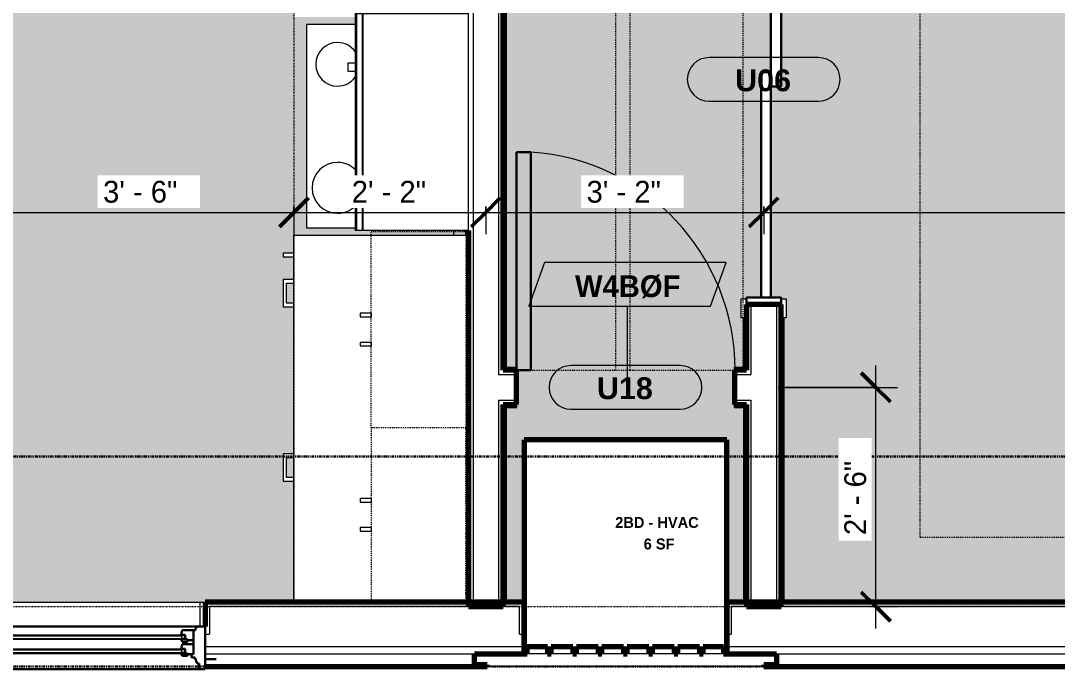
# Model space of a CAD drawing. Header units: inches. Extents: x -10240 to -8600, y 119 to 10383.
# Drawn here: x -9285.4 to -9142.8, y 9979.8 to 10069.1 of the extents above; entities that cross this region are included whole.
import ezdxf

# ---------------------------------------------------------------- set-up
doc = ezdxf.new("R2010")
doc.units = ezdxf.units.IN
doc.header["$MEASUREMENT"] = 0
for name, pattern in [('Dash', [0.25, 0.125, -0.125]), ('Dash 3_32_', [0.1875, 0.09375, -0.09375]), ('Double Dash 3_8_', [1, 0.375, -0.125, 0.125, -0.125, 0.125, -0.125])]:
    doc.linetypes.add(name, pattern=pattern)
for name, color, linetype, lineweight in [('0-2', 250, 'Continuous', 18), ('0-3', 90, 'Continuous', 5), ('0-4', 10, 'Double Dash 3_8_', 30), ('A-ANNO-DIMS', 211, 'Continuous', 9), ('A-ANNO-DIMS-32', 211, 'Continuous', 9), ('A-AREA-IDEN', 2, 'Continuous', 9), ('A-DETL-1', 90, 'Dash 3_32_', 18), ('A-DOOR', 31, 'Continuous', 18), ('A-DOOR-3', 31, 'Continuous', 9), ('A-DOOR-4', 31, 'Continuous', 30), ('A-DOOR-FRAM-3', 31, 'Continuous', 30), ('A-DOOR-IDEN', 31, 'Continuous', 9), ('A-GENM-1', 50, 'Continuous', 9), ('A-GENM-2', 7, 'Continuous', 70), ('A-GLAZ-1', 10, 'Continuous', 30), ('A-GLAZ-2', 50, 'Continuous', 9), ('A-GLAZ-3', 250, 'Continuous', 18), ('A-WALL', 113, 'Continuous', 18), ('A-WALL-1', 7, 'Continuous', 70), ('A-WALL-2', 250, 'Continuous', 18), ('A-WALL-3', 113, 'Continuous', 9), ('A-WALL-4', 113, 'Continuous', 70), ('A-WALL-IDEN', 211, 'Continuous', 9), ('C-PROP-LINE-1', 10, 'Double Dash 3_8_', 30), ('I-FURN', 30, 'Continuous', 9), ('I-FURN-HDLN', 30, 'Dash', 9), ('Q-CASE', 31, 'Continuous', 9), ('Q-CASE-2', 31, 'Dash', 9), ('Q-CASE-HDLN', 31, 'Dash', 9), ('Q-SPCQ', 91, 'Continuous', 9)]:
    doc.layers.add(name, color=color, linetype=linetype, lineweight=lineweight)
doc.layers.add('A-AREA-PATT-1', color=255, linetype='Continuous', lineweight=9, transparency=1)
doc.styles.add('Arial_B', font='arialbd.ttf', dxfattribs={"height": 3})
doc.styles.add('Century Gothic', font='ufonts.com_century-gothic.ttf', dxfattribs={"height": 3})
doc.styles.add('Century Gothic_B', font='GOTHICB.TTF', dxfattribs={"height": 3})
doc.styles.add('Century Gothic_B_1', font='GOTHICB.TTF', dxfattribs={"height": 1.5})
doc.dimstyles.new('OD_1__HACK', dxfattribs={"dimscale": 12, "dimtxt": 3.132505, "dimasz": 0.333333, "dimexe": 0.25, "dimexo": 0.166667, "dimgap": 0.041667, "dimtad": 1, "dimdec": 0, "dimzin": 3, "dimdsep": 46, "dimlunit": 4, "dimtxsty": 'Century Gothic', "dimblk1": 'OBLIQUE', "dimblk2": 'OBLIQUE', "dimsah": 1, "dimcen": 0.09, "dimdle": 0.25, "dimazin": 0, "dimtfac": 1, "dimtdec": 4, "dimtix": 1, "dimtmove": 0, "dimatfit": 3, "dimfxl": 1, "dimtvp": 1, "dimtfill": 1, "dimfrac": 2, "dimtolj": 1, "dimtzin": 0, "dimarcsym": 2})

# ---------------------------------------------------------------- blocks, each defined once
blk = doc.blocks.new('Window-Double_Hung-Andersen-400_Series-Tilt_Wash - DOUBLE HUNG - REVERSE COTTAGE - 2ND FLOOR-2888952-2ND _ 3RD FLOOR - 2BD A - ADA TYPE B')
at = {"layer": 'A-GLAZ-1'}
for p, q in [((-19.01, 1.06), (19.01, 1.06)), ((-19.01, -4.81), (-19.01, 1.06)), ((-17.67, 0.78), (-18, 1.06)), ((-17.67, 0.78), (-17.67, 0.56)), ((-17.67, 0.56), (-15.86, 0.56)), ((-17.42, -2.75), (-17.42, 0.56)), ((-15.86, 0.56), (-15.7, -0.06)), ((15.86, 0.56), (15.7, -0.06)), ((17.67, 0.56), (15.86, 0.56)), ((17.42, -2.75), (17.42, 0.56)), ((17.67, 0.78), (18, 1.06)), ((17.67, 0.78), (17.67, 0.56)), ((19.01, 1.06), (19.01, -4.81)), ((-17.42, -0.81), (-16.57, -0.81)), ((-17.42, -1.38), (-15.86, -1.38)), ((-16.57, -0.69), (-16.57, -1.03)), ((-15.7, -0.69), (-16.57, -0.69)), ((-15.86, -1.03), (-16.57, -1.03)), ((-16.29, -0.69), (-16.29, -0.06)), ((-15.7, -0.06), (-16.29, -0.06)), ((-15.86, -1.03), (-15.7, -0.69)), ((-15.86, -1.38), (-15.7, -2)), ((15.7, -0.06), (16.29, -0.06)), ((15.86, -1.03), (15.7, -0.69)), ((15.7, -0.69), (16.57, -0.69)), ((15.86, -1.38), (15.7, -2)), ((15.86, -1.03), (16.57, -1.03)), ((17.42, -1.38), (15.86, -1.38)), ((16.29, -0.69), (16.29, -0.06)), ((16.57, -0.69), (16.57, -1.03)), ((17.42, -0.81), (16.57, -0.81)), ((-17.42, -2.75), (-16.57, -2.75)), ((-17.14, -3.19), (-17.14, -2.75)), ((-16.57, -2.63), (-16.57, -2.97)), ((-15.7, -2.63), (-16.57, -2.63)), ((-16.29, -2.63), (-16.29, -2)), ((-15.7, -2), (-16.29, -2)), ((-15.86, -2.97), (-15.7, -2.63)), ((15.7, -2), (16.29, -2)), ((15.86, -2.97), (15.7, -2.63)), ((15.7, -2.63), (16.57, -2.63)), ((16.29, -2.63), (16.29, -2)), ((16.57, -2.63), (16.57, -2.97)), ((17.42, -2.75), (16.57, -2.75)), ((17.14, -3.19), (17.14, -2.75)), ((-19.01, -3.44), (-20.51, -3.44)), ((-18.2, -4), (-17.92, -4)), ((-18.2, -4.81), (-18.2, -4)), ((-17.92, -4), (-17.61, -3.19)), ((-17.61, -3.19), (-17.14, -3.19)), ((-15.86, -2.97), (-16.57, -2.97)), ((15.86, -2.97), (16.57, -2.97)), ((17.61, -3.19), (17.14, -3.19)), ((17.92, -4), (17.61, -3.19)), ((18.2, -4), (17.92, -4)), ((18.2, -4.81), (18.2, -4)), ((19.01, -3.44), (20.51, -3.44)), ((19.01, -4.81), (-19.01, -4.81))]:
    blk.add_line(p, q, dxfattribs=at)
at = {"layer": 'A-GLAZ-2'}
for p, q in [((-18.95, 4.44), (18.95, 4.44)), ((-18.95, 1.06), (-18.95, 4.44)), ((-18.32, 1.06), (-18.32, 4.44)), ((18.32, 1.06), (18.32, 4.44)), ((18.95, 4.44), (18.95, 1.06)), ((18.95, 1.06), (-18.95, 1.06)), ((-16.29, -0.19), (-15.7, -0.19)), ((-16.29, -0.56), (-15.7, -0.56)), ((-15.82, -0.56), (-15.82, -0.19)), ((-15.7, -0.06), (15.7, -0.06)), ((-15.7, -0.19), (15.7, -0.19)), ((-15.7, -0.56), (15.7, -0.56)), ((-15.7, -0.69), (15.7, -0.69)), ((16.29, -0.19), (15.7, -0.19)), ((16.29, -0.56), (15.7, -0.56)), ((15.82, -0.56), (15.82, -0.19)), ((-16.29, -2.13), (-15.7, -2.13)), ((-16.29, -2.5), (-15.7, -2.5)), ((-15.82, -2.5), (-15.82, -2.13)), ((-15.7, -2), (15.7, -2)), ((-15.7, -2.13), (15.7, -2.13)), ((-15.7, -2.5), (15.7, -2.5)), ((-15.7, -2.63), (15.7, -2.63)), ((16.29, -2.13), (15.7, -2.13)), ((16.29, -2.5), (15.7, -2.5)), ((15.82, -2.5), (15.82, -2.13))]:
    blk.add_line(p, q, dxfattribs=at)
at = {"layer": 'A-GLAZ-3'}
for p, q in [((-19.01, 3.94), (-18.95, 3.94)), ((18.95, 3.94), (19.01, 3.94)), ((-18.95, 2.44), (-19.01, 2.44)), ((19.01, 2.44), (18.95, 2.44))]:
    blk.add_line(p, q, dxfattribs=at)
blk = doc.blocks.new('V-Series_EWC4_SPVU_RFA_2015 - 2ND AND 3RD FLOOR-V1-2ND _ 3RD FLOOR - 2BD A - ADA TYPE B')
at = {"layer": 'A-GENM-1'}
for p, q in [((-3512.63, 9981.94), (-3515.42, 9981.94)), ((-3509.14, 9981.94), (-3512.13, 9981.94)), ((-3505.66, 9981.94), (-3508.64, 9981.94)), ((-3502.17, 9981.94), (-3505.16, 9981.94)), ((-3498.69, 9981.94), (-3501.67, 9981.94)), ((-3495.2, 9981.94), (-3498.19, 9981.94)), ((-3491.72, 9981.94), (-3494.7, 9981.94)), ((-3488.42, 9981.94), (-3491.22, 9981.94))]:
    blk.add_line(p, q, dxfattribs=at)
at = {"layer": 'A-GENM-2'}
for p, q in [((-3487.99, 10011.38), (-3515.86, 10011.38)), ((-3515.86, 10011.38), (-3515.86, 9981.94)), ((-3487.99, 9981.94), (-3487.99, 10011.38)), ((-3515.86, 9981.94), (-3515.42, 9981.94)), ((-3515.42, 9981.94), (-3515.42, 9982.94)), ((-3515.42, 9982.94), (-3512.63, 9982.94)), ((-3512.63, 9982.94), (-3512.63, 9981.94)), ((-3512.63, 9981.94), (-3512.13, 9981.94)), ((-3512.13, 9981.94), (-3512.13, 9982.94)), ((-3512.13, 9982.94), (-3509.14, 9982.94)), ((-3509.14, 9982.94), (-3509.14, 9981.94)), ((-3509.14, 9981.94), (-3508.64, 9981.94)), ((-3508.64, 9981.94), (-3508.64, 9982.94)), ((-3508.64, 9982.94), (-3505.66, 9982.94)), ((-3505.66, 9982.94), (-3505.66, 9981.94)), ((-3505.66, 9981.94), (-3505.16, 9981.94)), ((-3505.16, 9981.94), (-3505.16, 9982.94)), ((-3505.16, 9982.94), (-3502.17, 9982.94)), ((-3502.17, 9982.94), (-3502.17, 9981.94)), ((-3502.17, 9981.94), (-3501.67, 9981.94)), ((-3501.67, 9981.94), (-3501.67, 9982.94)), ((-3501.67, 9982.94), (-3498.69, 9982.94)), ((-3498.69, 9982.94), (-3498.69, 9981.94)), ((-3498.69, 9981.94), (-3498.19, 9981.94)), ((-3498.19, 9981.94), (-3498.19, 9982.94)), ((-3498.19, 9982.94), (-3495.2, 9982.94)), ((-3495.2, 9982.94), (-3495.2, 9981.94)), ((-3495.2, 9981.94), (-3494.7, 9981.94)), ((-3494.7, 9981.94), (-3494.7, 9982.94)), ((-3494.7, 9982.94), (-3491.72, 9982.94)), ((-3491.72, 9982.94), (-3491.72, 9981.94)), ((-3491.72, 9981.94), (-3491.22, 9981.94)), ((-3491.22, 9981.94), (-3491.22, 9982.94)), ((-3491.22, 9982.94), (-3488.42, 9982.94)), ((-3488.42, 9982.94), (-3488.42, 9981.94)), ((-3488.42, 9981.94), (-3487.99, 9981.94))]:
    blk.add_line(p, q, dxfattribs=at)
blk = doc.blocks.new('Perforated Panel at Magic-Pak - hvac panel - 3rd floor-2505079-2ND _ 3RD FLOOR - 2BD A - ADA TYPE B')
at = {"layer": 'A-GLAZ-3'}
for p, q in [((-19.01, 4.44), (19.01, 4.44)), ((-19.01, 4.37), (-19.01, 4.44)), ((19.01, 4.37), (-19.01, 4.37)), ((19.01, 4.44), (19.01, 4.37))]:
    blk.add_line(p, q, dxfattribs=at)
blk = doc.blocks.new('Family - ___-2835860-2ND _ 3RD FLOOR - 2BD A - ADA TYPE B')
at = {"layer": 'C-PROP-LINE-1'}
blk.add_line((-3335.7, 9980.19), (-3860.72, 9980.19), dxfattribs=at)
blk = doc.blocks.new('Family - ___-2835903-2ND _ 3RD FLOOR - 2BD A - ADA TYPE B')
at = {"layer": 'C-PROP-LINE-1'}
blk.add_line((-3335.7, 10009.09), (-3831.82, 10009.09), dxfattribs=at)
blk = doc.blocks.new('Family - ___-2835932-2ND _ 3RD FLOOR - 2BD A - ADA TYPE B')
at = {"layer": 'C-PROP-LINE-1'}
blk.add_line((-3335.7, 9980.19), (-3860.72, 9980.19), dxfattribs=at)
blk = doc.blocks.new('CTR - 1st Phase - Shell_rvt-3-2ND _ 3RD FLOOR - 2BD A - ADA TYPE B')
at = {"layer": 'A-WALL-1'}
for p, q in [((-3515.86, 9989.06), (-3559.71, 9989.06)), ((-3559.71, 9989.06), (-3559.71, 9985.69)), ((-3515.86, 9981.94), (-3515.86, 9989.06)), ((-3405.74, 9989.06), (-3487.99, 9989.06)), ((-3487.99, 9989.06), (-3487.99, 9981.94)), ((-3522.69, 9980.44), (-3522.69, 9981.94)), ((-3522.69, 9981.94), (-3515.86, 9981.94)), ((-3487.99, 9981.94), (-3481.16, 9981.94)), ((-3481.16, 9981.94), (-3481.16, 9980.44)), ((-3520.94, 9980.44), (-3522.69, 9980.44)), ((-3520.94, 9980.25), (-3520.94, 9980.44)), ((-3481.16, 9980.44), (-3482.91, 9980.44)), ((-3482.91, 9980.44), (-3482.91, 9980.25)), ((-3559.71, 9980.19), (-3520.94, 9980.19)), ((-3482.91, 9980.19), (-3405.74, 9980.19))]:
    blk.add_line(p, q, dxfattribs=at)
at = {"layer": 'A-WALL-2'}
for p, q in [((-3559.77, 9989.06), (-3559.71, 9989.06)), ((-3559.09, 9988.44), (-3559.09, 9984.63)), ((-3516.49, 9988.44), (-3559.09, 9988.44)), ((-3516.49, 9984.63), (-3516.49, 9988.44)), ((-3487.36, 9988.44), (-3487.36, 9984.63)), ((-3406.36, 9988.44), (-3487.36, 9988.44)), ((-3559.71, 9984.63), (-3559.09, 9984.63)), ((-3516.49, 9984.63), (-3515.86, 9984.63)), ((-3487.99, 9984.63), (-3487.36, 9984.63)), ((-3559.71, 9982.94), (-3515.86, 9982.94)), ((-3559.71, 9981.94), (-3522.69, 9981.94)), ((-3487.99, 9982.94), (-3405.74, 9982.94)), ((-3481.16, 9981.94), (-3405.74, 9981.94)), ((-3559.71, 9980.44), (-3522.69, 9980.44)), ((-3481.16, 9980.44), (-3405.74, 9980.44))]:
    blk.add_line(p, q, dxfattribs=at)
at = {"layer": '0-2'}
for name, p in [('V-Series_EWC4_SPVU_RFA_2015 - 2ND AND 3RD FLOOR-V1-2ND _ 3RD FLOOR - 2BD A - ADA TYPE B', (0, 0)), ('Window-Double_Hung-Andersen-400_Series-Tilt_Wash - DOUBLE HUNG - REVERSE COTTAGE - 2ND FLOOR-2888952-2ND _ 3RD FLOOR - 2BD A - ADA TYPE B', (-3578.72, 9984.63))]:
    blk.add_blockref(name, p, dxfattribs=at)
at = {"layer": '0-2', "rotation": 180}
blk.add_blockref('Perforated Panel at Magic-Pak - hvac panel - 3rd floor-2505079-2ND _ 3RD FLOOR - 2BD A - ADA TYPE B', (-3501.92, 9984.63), dxfattribs=at)
at = {"layer": '0-4'}
for name in ['Family - ___-2835860-2ND _ 3RD FLOOR - 2BD A - ADA TYPE B', 'Family - ___-2835932-2ND _ 3RD FLOOR - 2BD A - ADA TYPE B', 'Family - ___-2835903-2ND _ 3RD FLOOR - 2BD A - ADA TYPE B']:
    blk.add_blockref(name, (0, 0), dxfattribs=at)
blk = doc.blocks.new('Basic Wall _ INT - W4BØF - _5_8 GYP - 2X4 WOOD_BATT_ - 5_8 GYP_ - ___-2689610-2ND _ 3RD FLOOR - 2BD A - ADA TYPE B')
at = {"layer": 'A-WALL'}
for p, q in [((-3523.91, 10184.13), (-3523.91, 10162.23)), ((-3523.62, 10184.01), (-3523.62, 10161.81)), ((-3523.62, 10157.06), (-3523.62, 10121.06)), ((-3523.91, 10156.65), (-3523.91, 10121.06)), ((-3523.91, 10040.18), (-3523.91, 10039.56)), ((-3523.62, 10040.18), (-3523.62, 10039.56))]:
    blk.add_line(p, q, dxfattribs=at)
at = {"layer": 'A-WALL', "flags": 128}
for points in [[(-3523.91, 10184.13), (-3523.79, 10184.08), (-3523.7, 10184.05), (-3523.64, 10184.02), (-3523.62, 10184.01)], [(-3523.62, 10184.01), (-3523.62, 10184.01), (-3523.61, 10184.01), (-3523.6, 10184), (-3523.58, 10184), (-3523.56, 10183.99), (-3523.54, 10183.98)]]:
    blk.add_lwpolyline(points, dxfattribs=at)
blk = doc.blocks.new('Basic Wall _ INT - W4BØF - _5_8 GYP - 2X4 WOOD_BATT_ - 5_8 GYP_ - ___-2689609-2ND _ 3RD FLOOR - 2BD A - ADA TYPE B')
at = {"layer": 'A-WALL'}
for p, q in [((-3518.62, 10180.42), (-3518.62, 10181.94)), ((-3518.34, 10181.82), (-3518.34, 10180.83)), ((-3518.62, 10020.99), (-3518.62, 10175.67)), ((-3518.34, 10175.26), (-3518.34, 10021.4)), ((-3518.62, 9989.06), (-3518.62, 10016.24)), ((-3518.34, 10015.83), (-3518.34, 9989.06))]:
    blk.add_line(p, q, dxfattribs=at)
at = {"layer": 'A-WALL', "flags": 128}
for points in [[(-3518.71, 10181.98), (-3518.68, 10181.97), (-3518.66, 10181.96), (-3518.65, 10181.95), (-3518.63, 10181.95), (-3518.63, 10181.94), (-3518.62, 10181.94)], [(-3518.62, 10181.94), (-3518.6, 10181.93), (-3518.55, 10181.91), (-3518.45, 10181.87), (-3518.34, 10181.82)]]:
    blk.add_lwpolyline(points, dxfattribs=at)
blk = doc.blocks.new('Basic Wall _ INT - W4BØF - _5_8 GYP - 2X4 WOOD_BATT_ - 5_8 GYP_ - ___-2689618-2ND _ 3RD FLOOR - 2BD A - ADA TYPE B')
at = {"layer": 'A-WALL'}
for p, q in [((-3485.41, 10175.67), (-3485.41, 10163.74)), ((-3485.7, 10175.26), (-3485.7, 10163.74)), ((-3485.7, 10098.24), (-3485.7, 10093.74)), ((-3485.41, 10098.24), (-3485.41, 10093.74)), ((-3485.7, 10028.24), (-3485.7, 10021.4)), ((-3485.41, 10028.24), (-3485.41, 10020.99)), ((-3485.41, 10016.24), (-3485.41, 9989.06)), ((-3485.7, 10015.83), (-3485.7, 9989.06))]:
    blk.add_line(p, q, dxfattribs=at)
blk = doc.blocks.new('Basic Wall _ INT - W4BØF - _5_8 GYP - 2X4 WOOD_BATT_ - 5_8 GYP_ - ___-2689617-2ND _ 3RD FLOOR - 2BD A - ADA TYPE B')
at = {"layer": 'A-WALL'}
for p, q in [((-3480.41, 10163.74), (-3480.41, 10182.44)), ((-3480.12, 10182.56), (-3480.12, 10163.74)), ((-3480.41, 10093.74), (-3480.41, 10098.24)), ((-3480.12, 10098.24), (-3480.12, 10093.74)), ((-3480.41, 9989.06), (-3480.41, 10028.24)), ((-3480.12, 10028.24), (-3480.12, 9989.06))]:
    blk.add_line(p, q, dxfattribs=at)
at = {"layer": 'A-WALL', "flags": 128}
for points in [[(-3480.49, 10182.41), (-3480.47, 10182.41), (-3480.45, 10182.42), (-3480.44, 10182.43), (-3480.42, 10182.43), (-3480.41, 10182.44), (-3480.41, 10182.44)], [(-3480.41, 10182.44), (-3480.39, 10182.45), (-3480.33, 10182.47), (-3480.24, 10182.51), (-3480.12, 10182.56)]]:
    blk.add_lwpolyline(points, dxfattribs=at)
blk = doc.blocks.new('Basic Wall _ INT - W4BØF - _5_8 GYP - 2X4 WOOD_BATT_ - 5_8 GYP_ - ___-2689620-2ND _ 3RD FLOOR - 2BD A - ADA TYPE B')
at = {"layer": 'A-WALL'}
for p, q in [((-3518.75, 10016.11), (-3516.91, 10016.11)), ((-3516.91, 10016.24), (-3516.91, 10016.2)), ((-3516.91, 10016.2), (-3516.91, 10016.11)), ((-3516.91, 10016.11), (-3516.91, 10015.83)), ((-3486.91, 10016.2), (-3486.91, 10016.24)), ((-3486.91, 10016.11), (-3486.91, 10016.2)), ((-3486.91, 10016.11), (-3485.29, 10016.11)), ((-3486.91, 10015.83), (-3486.91, 10016.11)), ((-3518.34, 10015.83), (-3516.91, 10015.83)), ((-3486.91, 10015.83), (-3485.7, 10015.83))]:
    blk.add_line(p, q, dxfattribs=at)
blk = doc.blocks.new('Basic Wall _ INT - W4BØF - _5_8 GYP - 2X4 WOOD_BATT_ - 5_8 GYP_ - ___-2689619-2ND _ 3RD FLOOR - 2BD A - ADA TYPE B')
at = {"layer": 'A-WALL'}
for p, q in [((-3516.91, 10021.11), (-3518.75, 10021.11)), ((-3518.34, 10021.4), (-3516.91, 10021.4)), ((-3516.91, 10021.4), (-3516.91, 10021.11)), ((-3516.91, 10021.11), (-3516.91, 10021.03)), ((-3516.91, 10021.03), (-3516.91, 10020.99)), ((-3486.91, 10021.11), (-3486.91, 10021.4)), ((-3486.91, 10021.4), (-3485.7, 10021.4)), ((-3485.29, 10021.11), (-3486.91, 10021.11)), ((-3486.91, 10021.03), (-3486.91, 10021.11)), ((-3486.91, 10020.99), (-3486.91, 10021.03))]:
    blk.add_line(p, q, dxfattribs=at)
blk = doc.blocks.new('SWING - SINGLE - FLUSH - 30_ x 70_ - MAGIC PAK DOOR - ACOUSTICAL SEAL - IN CLOSET-3199408-2ND _ 3RD FLOOR - 2BD A - ADA TYPE B')
at = {"layer": 'A-DOOR-3'}
blk.add_arc((15, -2.375), 30.067, 180, 266.18593, dxfattribs=at)
at = {"layer": 'A-DOOR-4'}
for p, q in [((13, -2.375), (13, -32.375)), ((15, -2.375), (13, -2.375)), ((15, -2.375), (15, -32.375)), ((15, -32.375), (13, -32.375))]:
    blk.add_line(p, q, dxfattribs=at)
blk = doc.blocks.new('OD_CW_Closet - OD_CW_Closet-2062944-2ND _ 3RD FLOOR - 2BD A - ADA TYPE B')
at = {"layer": 'Q-CASE-HDLN'}
for p, q in [((160.64, 24), (0.74, 24)), ((0.74, 24), (0.74, -9)), ((160.64, -9), (160.64, 24)), ((0.74, 8.5), (160.64, 8.5)), ((0.74, 6.5), (160.64, 6.5)), ((0.74, -9), (160.64, -9))]:
    blk.add_line(p, q, dxfattribs=at)
blk = doc.blocks.new('SLIDING - FLUSH - 5-0 x 6-8-3203585-2ND _ 3RD FLOOR - 2BD A - ADA TYPE B')
at = {"layer": 'A-DOOR-3'}
for p, q in [((-30.25, 3), (-32.75, 3)), ((-32.75, 3), (-32.75, 2.25)), ((-30.25, 2.25), (-30.25, 3)), ((30.25, 3), (30.25, 2.25)), ((32.75, 3), (30.25, 3)), ((32.75, 2.25), (32.75, 3)), ((-32.75, 2.25), (-30.25, 2.25)), ((30.25, 2.25), (32.75, 2.25)), ((-30.25, -2.5), (-32.75, -2.5)), ((-32.75, -2.5), (-32.75, -3.25)), ((-30.25, -3.25), (-30.25, -2.5)), ((32.75, -2.5), (30.25, -2.5)), ((30.25, -2.5), (30.25, -3.25)), ((32.75, -3.25), (32.75, -2.5)), ((-32.75, -3.25), (-30.25, -3.25)), ((30.25, -3.25), (32.75, -3.25))]:
    blk.add_line(p, q, dxfattribs=at)
at = {"layer": 'A-DOOR-4'}
for p, q in [((1, 2.25), (-30, 2.25)), ((-30, 2.25), (-30, 0.87)), ((1, 0.87), (1, 2.25)), ((-30, 0.87), (1, 0.87)), ((30, 0.87), (-1, 0.87)), ((-1, 0.87), (-1, -0.5)), ((30, -0.5), (30, 0.87)), ((-1, -0.5), (30, -0.5))]:
    blk.add_line(p, q, dxfattribs=at)
at = {"layer": 'A-DOOR-FRAM-3'}
for p, q in [((-30, 2.25), (-31, 2.25)), ((-31, 2.25), (-31, -2.5)), ((-30, -2.5), (-30, 2.25)), ((31, 2.25), (30, 2.25)), ((30, 2.25), (30, -2.5)), ((31, -2.5), (31, 2.25)), ((-31, -2.5), (-30, -2.5)), ((30, -2.5), (31, -2.5))]:
    blk.add_line(p, q, dxfattribs=at)
blk = doc.blocks.new('Bed-Standard - King 78_ x 80_-1242963-2ND _ 3RD FLOOR - 2BD A - ADA TYPE B')
at = {"layer": 'I-FURN'}
for p, q in [((49.69, 38.2), (-28.31, 38.2)), ((-28.31, 38.2), (-28.31, -41.8)), ((49.69, -41.8), (49.69, 38.2)), ((-25.31, 36.2), (-25.31, 24.2)), ((-25.31, 36.2), (46.69, 36.2)), ((46.69, 36.2), (46.69, 24.2)), ((49.69, 24.2), (-28.31, 17.63)), ((-25.31, 24.2), (46.69, 24.2)), ((-28.31, -41.8), (49.69, -41.8))]:
    blk.add_line(p, q, dxfattribs=at)
at = {"layer": 'I-FURN-HDLN'}
for p, q in [((-64.31, 38.2), (-64.31, -77.8)), ((73.69, -77.8), (73.69, 38.2)), ((-64.31, -77.8), (73.69, -77.8))]:
    blk.add_line(p, q, dxfattribs=at)
blk = doc.blocks.new('Range - 24_ x 30_-2806124-2ND _ 3RD FLOOR - 2BD A - ADA TYPE B')
at = {"layer": 'Q-SPCQ'}
blk.add_line((0, -22), (0.62, -22), dxfattribs=at)
for centre, radius, start, end in [((6.5, -6), 3.5, 360, 180), ((23.5, -6), 3, 0, 180), ((6.5, -6), 3.5, 180, 223.4483), ((6.5, -6), 3.5, 316.5517, 0), ((23.5, -6), 3, 180, 233.6957), ((23.5, -6), 3, 306.3043, 0), ((6.5, -6), 3.5, 261.0228, 278.9772)]:
    blk.add_arc(centre, radius, start, end, dxfattribs=at)
blk = doc.blocks.new('Single Door 1 Drawer 211 - 211 Base Cabinet Single Door1 Drawer 15_-2709781-2ND _ 3RD FLOOR - 2BD A - ADA TYPE B')
at = {"layer": 'Q-CASE'}
for p, q in [((-1.89, 25.5), (-5.64, 25.5)), ((-5.64, 25.5), (-5.64, 24)), ((-5.14, 24), (-5.14, 25)), ((-5.14, 25), (-2.39, 25)), ((-2.39, 25), (-2.39, 24)), ((-1.89, 24), (-1.89, 25.5)), ((1.73, 25.5), (1.24, 25.5)), ((1.24, 25.5), (1.24, 24)), ((1.73, 24), (1.73, 25.5))]:
    blk.add_line(p, q, dxfattribs=at)
blk = doc.blocks.new('300 Series Wall Hung Cabinet_302 - 24_ X 36_-2573584-2ND _ 3RD FLOOR - 2BD A - ADA TYPE B')
at = {"layer": 'Q-CASE'}
for p, q in [((-2.25, -13.19), (-1.76, -13.19)), ((-2.25, -13.19), (-2.25, -14.69)), ((-1.76, -14.69), (-1.76, -13.19)), ((1.75, -13.19), (2.24, -13.19)), ((1.75, -13.19), (1.75, -14.69)), ((2.24, -14.69), (2.24, -13.19)), ((-2.25, -14.69), (-1.76, -14.69)), ((1.75, -14.69), (2.24, -14.69))]:
    blk.add_line(p, q, dxfattribs=at)
at = {"layer": 'Q-CASE-2'}
for p, q in [((12, -0.19), (-12, -0.19)), ((-12, -0.19), (-12, -13.19)), ((12, -13.19), (12, -0.19)), ((-12, -13.19), (12, -13.19))]:
    blk.add_line(p, q, dxfattribs=at)
blk = doc.blocks.new('30quot_MicrowaveVent_11166 - 70cm miele oven-2804781-2ND _ 3RD FLOOR - 2BD A - ADA TYPE B')
at = {"layer": 'Q-CASE'}
for p, q in [((8.88, 16.6), (7.69, 16.6)), ((7.69, 15.64), (7.69, 16.55)), ((8.88, 16.55), (8.88, 15.64)), ((15.68, 15.6), (-14.2, 15.6)), ((-14.2, 15.39), (-14.2, 15.6)), ((-14.2, 14.61), (-14.2, 15.39)), ((15.68, 15.39), (-14.2, 15.39)), ((15.68, 14.61), (-14.2, 14.61)), ((-14.2, 0), (-14.2, 14.49)), ((-14.2, 14.49), (15.68, 14.49)), ((15.68, 15.6), (15.68, 15.39)), ((15.68, 15.39), (15.68, 14.61)), ((15.68, 14.49), (15.68, 0)), ((-14.2, 0), (15.68, 0))]:
    blk.add_line(p, q, dxfattribs=at)
blk = doc.blocks.new('Base Cabinet 3 Drawer 230 - Base Cabinet 3 Drawer 230 33_-2609767-2ND _ 3RD FLOOR - 2BD A - ADA TYPE B')
at = {"layer": 'Q-CASE'}
for p, q in [((2.61, 25.5), (-1.14, 25.5)), ((-1.14, 25.5), (-1.14, 24)), ((-0.64, 24), (-0.64, 25)), ((-0.64, 25), (2.11, 25)), ((2.11, 25), (2.11, 24)), ((2.61, 24), (2.61, 25.5))]:
    blk.add_line(p, q, dxfattribs=at)
blk = doc.blocks.new('300 Series Wall Hung Cabinet_302 - 27_ X 36_-2605031-2ND _ 3RD FLOOR - 2BD A - ADA TYPE B')
at = {"layer": 'Q-CASE'}
for p, q in [((-1.76, 14.69), (-2.25, 14.69)), ((-2.25, 14.69), (-2.25, 13.19)), ((-1.76, 13.19), (-1.76, 14.69)), ((2.24, 14.69), (1.75, 14.69)), ((1.75, 14.69), (1.75, 13.19)), ((2.24, 13.19), (2.24, 14.69)), ((-1.76, 13.19), (-2.25, 13.19)), ((2.24, 13.19), (1.75, 13.19))]:
    blk.add_line(p, q, dxfattribs=at)
at = {"layer": 'Q-CASE-2'}
for p, q in [((-13.5, 0.19), (-13.5, 13.19)), ((-13.5, 13.19), (13.5, 13.19)), ((13.5, 13.19), (13.5, 0.19)), ((13.5, 0.19), (-13.5, 0.19))]:
    blk.add_line(p, q, dxfattribs=at)
blk = doc.blocks.new('DIMBLOCK37-2ND _ 3RD FLOOR - 2BD A - ADA TYPE B')
at = {"layer": 'A-ANNO-DIMS-32', "lineweight": 50}
for p, q in [((-9289.8, 10042.69), (-9287.8, 10044.69)), ((-9247.8, 10042.69), (-9245.8, 10044.69)), ((-9289.8, 10042.69), (-9291.8, 10040.69)), ((-9247.8, 10042.69), (-9249.8, 10040.69))]:
    blk.add_line(p, q, dxfattribs=at)
at = {"layer": 'A-ANNO-DIMS-32'}
for p, q in [((-9289.8, 10043.52), (-9289.8, 10039.69)), ((-9289.8, 10042.69), (-9289.8, 10043.52)), ((-9247.8, 10043.52), (-9247.8, 10039.69)), ((-9247.8, 10042.69), (-9247.8, 10043.52)), ((-9289.8, 10042.69), (-9247.8, 10042.69))]:
    blk.add_line(p, q, dxfattribs=at)
at = {"layer": 'A-ANNO-DIMS-32', "color": 0, "insert": (-9274.04, 10047.03), "char_height": 3, "width": 12.5897, "attachment_point": 1, "line_spacing_factor": 0.984502, "style": 'Century Gothic', "bg_fill": 3, "box_fill_scale": 1.25, "bg_fill_color": 256, "bg_fill_true_color": 13158600, "bg_fill_transparency": 0}
blk.add_mtext('3\' - 6"', dxfattribs=at)
blk = doc.blocks.new('_Oblique')
at = {"color": 0, "linetype": 'ByBlock', "lineweight": -2}
blk.add_line((-0.5, -0.5), (0.5, 0.5), dxfattribs=at)
blk = doc.blocks.new('DIMBLOCK38-2ND _ 3RD FLOOR - 2BD A - ADA TYPE B')
at = {"layer": 'A-ANNO-DIMS-32', "lineweight": 50}
for p, q in [((-9247.8, 10042.69), (-9245.8, 10044.69)), ((-9221.42, 10042.69), (-9219.42, 10044.69)), ((-9247.8, 10042.69), (-9249.8, 10040.69)), ((-9221.42, 10042.69), (-9223.42, 10040.69))]:
    blk.add_line(p, q, dxfattribs=at)
at = {"layer": 'A-ANNO-DIMS-32'}
for p, q in [((-9247.8, 10043.52), (-9247.8, 10039.69)), ((-9247.8, 10042.69), (-9247.8, 10043.52)), ((-9221.42, 10043.52), (-9221.42, 10039.69)), ((-9221.42, 10042.69), (-9221.42, 10043.52)), ((-9247.8, 10042.69), (-9221.42, 10042.69))]:
    blk.add_line(p, q, dxfattribs=at)
at = {"layer": 'A-ANNO-DIMS-32', "color": 0, "insert": (-9239.85, 10047.03), "char_height": 3, "width": 12.5897, "attachment_point": 1, "line_spacing_factor": 0.984502, "style": 'Century Gothic', "bg_fill": 3, "box_fill_scale": 1.25, "bg_fill_color": 256, "bg_fill_true_color": 13158600, "bg_fill_transparency": 0}
blk.add_mtext('2\' - 2"', dxfattribs=at)
blk = doc.blocks.new('DIMBLOCK39-2ND _ 3RD FLOOR - 2BD A - ADA TYPE B')
at = {"layer": 'A-ANNO-DIMS-32', "lineweight": 50}
for p, q in [((-9221.42, 10042.69), (-9219.42, 10044.69)), ((-9183.21, 10042.69), (-9181.21, 10044.69)), ((-9221.42, 10042.69), (-9223.42, 10040.69)), ((-9183.21, 10042.69), (-9185.21, 10040.69))]:
    blk.add_line(p, q, dxfattribs=at)
at = {"layer": 'A-ANNO-DIMS-32'}
for p, q in [((-9221.42, 10043.52), (-9221.42, 10039.69)), ((-9221.42, 10042.69), (-9221.42, 10043.52)), ((-9183.21, 10043.52), (-9183.21, 10039.69)), ((-9183.21, 10042.69), (-9183.21, 10043.52)), ((-9221.42, 10042.69), (-9183.21, 10042.69))]:
    blk.add_line(p, q, dxfattribs=at)
at = {"layer": 'A-ANNO-DIMS-32', "color": 0, "insert": (-9207.56, 10047.03), "char_height": 3, "width": 12.5897, "attachment_point": 1, "line_spacing_factor": 0.984502, "style": 'Century Gothic', "bg_fill": 3, "box_fill_scale": 1.25, "bg_fill_color": 256, "bg_fill_true_color": 13158600, "bg_fill_transparency": 0}
blk.add_mtext('3\' - 2"', dxfattribs=at)
blk = doc.blocks.new('DIMBLOCK40-2ND _ 3RD FLOOR - 2BD A - ADA TYPE B')
at = {"layer": 'A-ANNO-DIMS-32', "lineweight": 50}
for p, q in [((-9183.21, 10042.69), (-9181.21, 10044.69)), ((-9039.02, 10042.69), (-9037.02, 10044.69)), ((-9183.21, 10042.69), (-9185.21, 10040.69)), ((-9039.02, 10042.69), (-9041.02, 10040.69))]:
    blk.add_line(p, q, dxfattribs=at)
at = {"layer": 'A-ANNO-DIMS-32'}
for p, q in [((-9183.21, 10043.52), (-9183.21, 10039.69)), ((-9183.21, 10042.69), (-9183.21, 10043.52)), ((-9039.02, 10043.52), (-9039.02, 10039.69)), ((-9039.02, 10042.69), (-9039.02, 10043.52)), ((-9183.21, 10042.69), (-9036.02, 10042.69))]:
    blk.add_line(p, q, dxfattribs=at)
at = {"layer": 'A-ANNO-DIMS-32', "color": 0, "insert": (-9117.53, 10047.03), "char_height": 3, "width": 15.394, "attachment_point": 1, "line_spacing_factor": 0.984502, "style": 'Century Gothic', "bg_fill": 3, "box_fill_scale": 1.25, "bg_fill_color": 256, "bg_fill_true_color": 13158600, "bg_fill_transparency": 0}
blk.add_mtext('12\' - 0"', dxfattribs=at)
blk = doc.blocks.new('DIMBLOCK58-2ND _ 3RD FLOOR - 2BD A - ADA TYPE B')
at = {"layer": 'A-ANNO-DIMS-32'}
for p, q in [((-9167.79, 9985.44), (-9167.79, 10021.61)), ((-9181.21, 10018.61), (-9164.79, 10018.61)), ((-9167.79, 10018.61), (-9181.21, 10018.61)), ((-9168.62, 9988.44), (-9164.79, 9988.44)), ((-9167.79, 9988.44), (-9168.62, 9988.44))]:
    blk.add_line(p, q, dxfattribs=at)
at = {"layer": 'A-ANNO-DIMS-32', "lineweight": 50}
for p, q in [((-9167.79, 10018.61), (-9169.79, 10020.61)), ((-9167.79, 10018.61), (-9165.79, 10016.61)), ((-9167.79, 9988.44), (-9169.79, 9990.44)), ((-9167.79, 9988.44), (-9165.79, 9986.44))]:
    blk.add_line(p, q, dxfattribs=at)
at = {"layer": 'A-ANNO-DIMS-32', "color": 0, "insert": (-9172.13, 9998.28), "char_height": 3, "width": 12.5897, "attachment_point": 1, "rotation": 90, "line_spacing_factor": 0.984502, "style": 'Century Gothic', "bg_fill": 3, "box_fill_scale": 1.25, "bg_fill_color": 256, "bg_fill_true_color": 13158600, "bg_fill_transparency": 0}
blk.add_mtext('2\' - 6"', dxfattribs=at)
blk = doc.blocks.new('Door Tag - Type Mark-2601225-2ND _ 3RD FLOOR - 2BD A - ADA TYPE B')
at = {"layer": 'A-DOOR-IDEN'}
for p, q in [((0.234375, 0.09375), (-0.234375, 0.09375)), ((-0.234375, -0.09375), (0.234375, -0.09375))]:
    blk.add_line(p, q, dxfattribs=at)
for centre, start, end in [((-0.234375, 0), 90, 270), ((0.234375, 0), 270, 90)]:
    blk.add_arc(centre, 0.09375, start, end, dxfattribs=at)
blk = doc.blocks.new('Wall Tag - ONE-2663183-2ND _ 3RD FLOOR - 2BD A - ADA TYPE B')
at = {"layer": 'A-WALL-IDEN'}
for p, q in [((-0.3561, 0.0937), (-0.4244, -0.0937)), ((0.4244, 0.0937), (-0.3561, 0.0937)), ((0.3561, -0.0937), (0.4244, 0.0937)), ((-0.4244, -0.0937), (0.3561, -0.0937))]:
    blk.add_line(p, q, dxfattribs=at)

msp = doc.modelspace()

# ---------------------------------------------------------------- hatches: boundary and pattern name
at = {"layer": 'A-AREA-PATT-1'}
h = msp.add_hatch(color=256, dxfattribs=at)
h.paths.add_polyline_path([(-9106.66, 9989.06), (-9043.27, 9989.06), (-9043.27, 10242.58), (-9067.02, 10242.58), (-9067.02, 10241.99), (-9070.02, 10241.99), (-9070.02, 10245.36), (-9104.02, 10245.36), (-9104.02, 10241.99), (-9107.02, 10241.99), (-9107.02, 10242.58), (-9157.88, 10242.58), (-9169.31, 10231.15), (-9168.9, 10230.73), (-9171.02, 10228.61), (-9173.4, 10231), (-9197.45, 10206.95), (-9195.06, 10204.57), (-9197.18, 10202.45), (-9197.59, 10202.86), (-9199.15, 10201.29), (-9180.42, 10182.56), (-9180.42, 10163.74), (-9180.08, 10163.74), (-9180.08, 10161.24), (-9180.83, 10161.24), (-9180.83, 10129.99), (-9182.21, 10129.99), (-9182.21, 10100.99), (-9180.83, 10100.99), (-9180.83, 10100.74), (-9180.08, 10100.74), (-9180.08, 10098.24), (-9180.42, 10098.24), (-9180.42, 10093.74), (-9180.08, 10093.74), (-9180.08, 10091.24), (-9180.83, 10091.24), (-9180.83, 10059.99), (-9182.21, 10059.99), (-9182.21, 10030.99), (-9180.83, 10030.99), (-9180.82, 10030.74), (-9180.08, 10030.74), (-9180.08, 10028.24), (-9180.42, 10028.24), (-9180.42, 9989.06), (-9109.96, 9989.06)], flags=0)
h.paths.add_polyline_path([(-9046.24, 9999.98), (-9064.24, 9999.98), (-9064.24, 10017.98), (-9046.24, 10017.98)], flags=0)
h.paths.add_polyline_path([(-9045.74, 10021.98), (-9125.74, 10021.98), (-9125.74, 10099.98), (-9045.74, 10099.98), (-9045.74, 10025.5)], flags=0)
h.paths.add_polyline_path([(-9182.21, 10061.99), (-9182.21, 10090.99), (-9183.21, 10090.99), (-9183.21, 10061.99)], flags=0)
h.paths.add_polyline_path([(-9064.24, 10101.91), (-9064.24, 10119.91), (-9046.24, 10119.91), (-9046.24, 10101.91)], flags=0)
h.paths.add_polyline_path([(-9182.21, 10131.99), (-9182.21, 10160.99), (-9183.21, 10160.99), (-9183.21, 10131.99)], flags=0)
h = msp.add_hatch(color=256, dxfattribs=at)
h.paths.add_polyline_path([(-9308.46, 9989.06), (-9247.8, 9989.06), (-9247.8, 10005.69), (-9249.3, 10005.69), (-9249.3, 10009.44), (-9247.8, 10009.44), (-9247.8, 10029.69), (-9249.3, 10029.69), (-9249.3, 10033.44), (-9247.8, 10033.44), (-9247.8, 10036.56), (-9249.3, 10036.56), (-9249.3, 10037.05), (-9247.8, 10037.05), (-9247.8, 10039.56), (-9224.21, 10039.56), (-9224.21, 10040.18), (-9238.28, 10040.18), (-9238.28, 10040.56), (-9238.4, 10040.56), (-9238.4, 10040.18), (-9239.4, 10040.18), (-9239.4, 10040.56), (-9246.05, 10040.56), (-9246.05, 10068.56), (-9239.4, 10068.56), (-9239.4, 10069.56), (-9247.8, 10069.56), (-9247.8, 10077.19), (-9249.3, 10077.19), (-9249.3, 10080.94), (-9247.8, 10080.94), (-9247.8, 10102.69), (-9249.3, 10102.69), (-9249.3, 10106.44), (-9247.8, 10106.44), (-9247.8, 10121.06), (-9255.8, 10121.06), (-9255.8, 10156.81), (-9247.8, 10156.81), (-9247.8, 10162.23), (-9224.21, 10162.23), (-9224.21, 10184.13), (-9223.39, 10184.95), (-9253.39, 10214.95), (-9263.16, 10205.18), (-9325.8, 10205.18), (-9325.8, 10165.59), (-9289.8, 10165.59), (-9289.8, 10153.21), (-9288.3, 10153.21), (-9288.3, 10149.46), (-9289.8, 10149.46), (-9289.8, 10127.71), (-9288.3, 10127.71), (-9288.3, 10123.96), (-9289.8, 10123.96), (-9289.8, 10113.34), (-9287.57, 10113.33), (-9287.48, 10113.28), (-9287.43, 10113.19), (-9287.42, 10113.04), (-9287.42, 10112.25), (-9287.17, 10112.25), (-9287.17, 10108.52), (-9286.92, 10108.52), (-9286.92, 10106.55), (-9287.17, 10106.55), (-9287.17, 10097.19), (-9286.92, 10097.19), (-9286.92, 10096.6), (-9287.17, 10096.6), (-9287.17, 10096.01), (-9286.92, 10096.01), (-9286.92, 10095.42), (-9287.17, 10095.42), (-9287.17, 10094.83), (-9286.92, 10094.83), (-9286.92, 10094.24), (-9287.17, 10094.24), (-9287.17, 10093.65), (-9286.92, 10093.65), (-9286.92, 10093.06), (-9287.17, 10093.06), (-9287.17, 10090.43), (-9287.42, 10090.43), (-9287.44, 10089.48), (-9287.45, 10089.44), (-9287.48, 10089.4), (-9287.57, 10089.35), (-9287.62, 10089.34), (-9289.8, 10089.34), (-9289.8, 10088.84), (-9288.78, 10088.84), (-9288.78, 10055.84), (-9289.8, 10055.84), (-9289.8, 10042.71), (-9288.3, 10042.71), (-9288.3, 10038.96), (-9289.8, 10038.96), (-9289.8, 10025.06), (-9325.8, 10025.06), (-9325.8, 9989.06), (-9308.48, 9989.06)], flags=0)
h.paths.add_polyline_path([(-9248.8, 10006.19), (-9247.8, 10006.19), (-9247.8, 10008.94), (-9248.8, 10008.94)], flags=0)
h.paths.add_polyline_path([(-9247.8, 10030.19), (-9247.8, 10032.94), (-9248.8, 10032.94), (-9248.8, 10030.19)], flags=0)
h.paths.add_polyline_path([(-9288.8, 10039.46), (-9288.8, 10042.22), (-9289.8, 10042.22), (-9289.8, 10039.46)], flags=0)
h.paths.add_polyline_path([(-9238.4, 10068.56), (-9238.28, 10068.56), (-9238.28, 10069.56), (-9238.4, 10069.56), (-9238.4, 10068.88)], flags=0)
h.paths.add_polyline_path([(-9248.8, 10077.69), (-9247.8, 10077.69), (-9247.8, 10080.44), (-9248.8, 10080.44), (-9248.8, 10078.37)], flags=0)
h.paths.add_polyline_path([(-9247.8, 10103.19), (-9247.8, 10105.94), (-9248.8, 10105.94), (-9248.8, 10103.19)], flags=0)
h.paths.add_polyline_path([(-9224.21, 10121.06), (-9224.21, 10156.65), (-9225.8, 10156.65), (-9225.8, 10121.06)], flags=0)
h.paths.add_polyline_path([(-9289.8, 10124.46), (-9288.8, 10124.46), (-9288.8, 10127.22), (-9289.8, 10127.22), (-9289.8, 10125.46)], flags=0)
h.paths.add_polyline_path([(-9288.8, 10149.96), (-9288.8, 10152.72), (-9289.8, 10152.72), (-9289.8, 10149.96)], flags=0)
for points in [[(-9202.42, 10018.61), (-9187.21, 10018.61), (-9187.21, 10021.4), (-9186, 10021.4), (-9186, 10028.24), (-9186.33, 10028.24), (-9186.33, 10030.74), (-9185.58, 10030.74), (-9185.58, 10030.99), (-9183.58, 10030.99), (-9183.58, 10061.99), (-9183.21, 10061.99), (-9183.21, 10090.99), (-9185.58, 10090.99), (-9185.58, 10091.24), (-9186.33, 10091.24), (-9186.33, 10093.74), (-9186, 10093.74), (-9186, 10098.24), (-9186.33, 10098.24), (-9186.33, 10100.74), (-9185.58, 10100.74), (-9185.58, 10100.99), (-9183.58, 10100.99), (-9183.58, 10131.99), (-9183.21, 10131.99), (-9183.21, 10160.99), (-9185.58, 10160.99), (-9185.58, 10161.24), (-9186.33, 10161.24), (-9186.33, 10163.74), (-9186, 10163.74), (-9186, 10175.26), (-9218.63, 10175.26), (-9218.63, 10021.4), (-9217.21, 10021.4), (-9217.21, 10018.61), (-9211.66, 10018.61)], [(-9216.16, 9989.06), (-9216.16, 10011.38), (-9188.28, 10011.38), (-9188.28, 9989.06), (-9186, 9989.06), (-9186, 10015.83), (-9187.21, 10015.83), (-9187.21, 10018.61), (-9217.21, 10018.61), (-9217.21, 10015.83), (-9218.63, 10015.83), (-9218.63, 9989.06), (-9216.78, 9989.06)]]:
    msp.add_hatch(color=256, dxfattribs=at).paths.add_polyline_path(points, flags=0)

# ---------------------------------------------------------------- linework, layer by layer
at = {"layer": 'A-DETL-1'}
for p, q in [((-9247.8, 10123.84), (-9247.8, 9989.06)), ((-9552.77, 9988.44), (-9039.02, 9988.44))]:
    msp.add_line(p, q, dxfattribs=at)
at = {"layer": 'A-WALL'}
for p, q in [((-9219.67, 10176.3), (-9219.67, 10020.36)), ((-9223.17, 10157.69), (-9223.17, 9989.06)), ((-9184.96, 10029.99), (-9184.96, 10020.36)), ((-9181.46, 10029.99), (-9181.46, 9989.06)), ((-9219.67, 10020.36), (-9217.21, 10020.36)), ((-9187.21, 10020.36), (-9184.96, 10020.36)), ((-9219.67, 10016.86), (-9219.67, 9989.06)), ((-9219.67, 10016.86), (-9217.21, 10016.86)), ((-9187.21, 10016.86), (-9184.96, 10016.86)), ((-9184.96, 10016.86), (-9184.96, 9989.06)), ((-9223.17, 9989.06), (-9219.67, 9989.06)), ((-9184.96, 9989.06), (-9181.46, 9989.06))]:
    msp.add_line(p, q, dxfattribs=at)
at = {"layer": 'A-WALL-3'}
for p, q in [((-9246.05, 10068.56), (-9246.05, 10040.56)), ((-9239.4, 10068.56), (-9246.05, 10068.56)), ((-9238.28, 10068.56), (-9238.4, 10068.56)), ((-9246.05, 10040.56), (-9239.4, 10040.56)), ((-9238.4, 10040.56), (-9238.28, 10040.56)), ((-9247.8, 10039.56), (-9223.8, 10039.56)), ((-9247.8, 9989.06), (-9247.8, 10039.56))]:
    msp.add_line(p, q, dxfattribs=at)
at = {"layer": 'A-WALL-4'}
for p, q in [((-9219.05, 10020.99), (-9219.05, 10175.67)), ((-9223.8, 10040.18), (-9223.8, 9988.44)), ((-9180.83, 10029.99), (-9185.58, 10029.99)), ((-9185.58, 10029.99), (-9185.58, 10020.99)), ((-9180.83, 9988.44), (-9180.83, 10029.99)), ((-9217.21, 10020.99), (-9219.05, 10020.99)), ((-9217.21, 10016.24), (-9217.21, 10020.99)), ((-9185.58, 10020.99), (-9187.21, 10020.99)), ((-9187.21, 10020.99), (-9187.21, 10016.24)), ((-9219.05, 9988.44), (-9219.05, 10016.24)), ((-9219.05, 10016.24), (-9217.21, 10016.24)), ((-9187.21, 10016.24), (-9185.58, 10016.24)), ((-9185.58, 10016.24), (-9185.58, 9988.44)), ((-9223.8, 9988.44), (-9219.05, 9988.44)), ((-9185.58, 9988.44), (-9180.83, 9988.44))]:
    msp.add_line(p, q, dxfattribs=at)
at = {"layer": 'A-WALL-IDEN'}
msp.add_line((-9201.94, 10018.61), (-9201.94, 10029.78), dxfattribs=at)

# ---------------------------------------------------------------- block references
at = {"layer": '0-3'}
msp.add_blockref('CTR - 1st Phase - Shell_rvt-3-2ND _ 3RD FLOOR - 2BD A - ADA TYPE B', (-5700.3, 0), dxfattribs=at)
at = {"layer": 'A-DOOR'}
for name, p, rotation in [('SLIDING - FLUSH - 5-0 x 6-8-3203585-2ND _ 3RD FLOOR - 2BD A - ADA TYPE B', (-9183.08, 10060.99), 270.0000000000031), ('SWING - SINGLE - FLUSH - 30_ x 70_ - MAGIC PAK DOOR - ACOUSTICAL SEAL - IN CLOSET-3199408-2ND _ 3RD FLOOR - 2BD A - ADA TYPE B', (-9202.21, 10018.61), 180)]:
    msp.add_blockref(name, p, dxfattribs=dict(at, rotation=rotation))
at = {"layer": 'A-DOOR-IDEN', "xscale": 31.99999999999999, "yscale": 31.99999999999999, "zscale": 31.99999999999999}
for p in [(-9183.21, 10060.99), (-9202.21, 10018.61)]:
    msp.add_blockref('Door Tag - Type Mark-2601225-2ND _ 3RD FLOOR - 2BD A - ADA TYPE B', p, dxfattribs=at)
at = {"layer": 'A-WALL'}
for name in ['Basic Wall _ INT - W4BØF - _5_8 GYP - 2X4 WOOD_BATT_ - 5_8 GYP_ - ___-2689610-2ND _ 3RD FLOOR - 2BD A - ADA TYPE B', 'Basic Wall _ INT - W4BØF - _5_8 GYP - 2X4 WOOD_BATT_ - 5_8 GYP_ - ___-2689609-2ND _ 3RD FLOOR - 2BD A - ADA TYPE B', 'Basic Wall _ INT - W4BØF - _5_8 GYP - 2X4 WOOD_BATT_ - 5_8 GYP_ - ___-2689617-2ND _ 3RD FLOOR - 2BD A - ADA TYPE B', 'Basic Wall _ INT - W4BØF - _5_8 GYP - 2X4 WOOD_BATT_ - 5_8 GYP_ - ___-2689618-2ND _ 3RD FLOOR - 2BD A - ADA TYPE B', 'Basic Wall _ INT - W4BØF - _5_8 GYP - 2X4 WOOD_BATT_ - 5_8 GYP_ - ___-2689619-2ND _ 3RD FLOOR - 2BD A - ADA TYPE B', 'Basic Wall _ INT - W4BØF - _5_8 GYP - 2X4 WOOD_BATT_ - 5_8 GYP_ - ___-2689620-2ND _ 3RD FLOOR - 2BD A - ADA TYPE B']:
    msp.add_blockref(name, (-5700.3, 0), dxfattribs=at)
at = {"layer": 'A-WALL-IDEN', "xscale": 31.99999999999999, "yscale": 31.99999999999999, "zscale": 31.99999999999999}
msp.add_blockref('Wall Tag - ONE-2663183-2ND _ 3RD FLOOR - 2BD A - ADA TYPE B', (-9201.94, 10032.78), dxfattribs=at)
at = {"layer": 'I-FURN', "rotation": 269.9999999999771}
msp.add_blockref('Bed-Standard - King 78_ x 80_-1242963-2ND _ 3RD FLOOR - 2BD A - ADA TYPE B', (-9083.95, 10071.67), dxfattribs=at)
at = {"layer": 'Q-CASE'}
for name, p, rotation in [('OD_CW_Closet - OD_CW_Closet-2062944-2ND _ 3RD FLOOR - 2BD A - ADA TYPE B', (-9195.05, 10020.25), 90.00000000000412), ('30quot_MicrowaveVent_11166 - 70cm miele oven-2804781-2ND _ 3RD FLOOR - 2BD A - ADA TYPE B', (-9223.8, 10054.39), 90.00000000000091), ('300 Series Wall Hung Cabinet_302 - 27_ X 36_-2605031-2ND _ 3RD FLOOR - 2BD A - ADA TYPE B', (-9223.98, 10026.56), 90), ('Single Door 1 Drawer 211 - 211 Base Cabinet Single Door1 Drawer 15_-2709781-2ND _ 3RD FLOOR - 2BD A - ADA TYPE B', (-9223.8, 10035.33), 90.00000000000091), ('300 Series Wall Hung Cabinet_302 - 24_ X 36_-2573584-2ND _ 3RD FLOOR - 2BD A - ADA TYPE B', (-9223.98, 10001.06), 270), ('Base Cabinet 3 Drawer 230 - Base Cabinet 3 Drawer 230 33_-2609767-2ND _ 3RD FLOOR - 2BD A - ADA TYPE B', (-9223.8, 10006.83), 90.0000000000011)]:
    msp.add_blockref(name, p, dxfattribs=dict(at, rotation=rotation))
at = {"layer": 'Q-SPCQ', "rotation": 89.9999999999857}
msp.add_blockref('Range - 24_ x 30_-2806124-2ND _ 3RD FLOOR - 2BD A - ADA TYPE B', (-9247.8, 10039.56), dxfattribs=at)

# ---------------------------------------------------------------- texts
at = {"layer": 'A-AREA-IDEN', "char_height": 1.5, "attachment_point": 1, "style": 'Century Gothic_B_1'}
for s, insert, width in [('2BD - HVAC', (-9203.62, 10000.77), 13.938), ('6 SF', (-9199.71, 9997.81), 4.444)]:
    msp.add_mtext(s, dxfattribs=dict(at, insert=insert, width=width))
at = {"layer": 'A-DOOR-IDEN', "char_height": 3, "width": 9.393, "attachment_point": 1, "style": 'Arial_B'}
for s, insert in [('U06', (-9187.14, 10062.36)), ('U18', (-9206.14, 10019.99))]:
    msp.add_mtext(s, dxfattribs=dict(at, insert=insert))
at = {"layer": 'A-WALL-IDEN', "insert": (-9209.15, 10034.03), "char_height": 3, "width": 17.372, "attachment_point": 1, "style": 'Century Gothic_B'}
msp.add_mtext('W4BØF', dxfattribs=at)

# ---------------------------------------------------------------- next in the draw order: dimensions: what is measured, and where the dimension line sits
at = {"layer": 'A-ANNO-DIMS'}
dim = msp.add_linear_dim(base=(-9247.8, 10042.69), p1=(-9289.8, 10045.52), p2=(-9247.8, 10045.52), dimstyle='OD_1__HACK', override={"dimpost": '<>', "dimfxl": 42}, dxfattribs=at)
dim.commit()
dim.dimension.update_dxf_attribs({"geometry": 'DIMBLOCK37-2ND _ 3RD FLOOR - 2BD A - ADA TYPE B', "text_midpoint": (-9268.8, 10044.76)})
dim = msp.add_linear_dim(base=(-9167.79, 10018.61), p1=(-9170.62, 9988.44), p2=(-9183.21, 10018.61), angle=90, dimstyle='OD_1__HACK', override={"dimpost": '<>', "dimfxl": 32.696562}, dxfattribs=at)
dim.commit()
dim.dimension.update_dxf_attribs({"geometry": 'DIMBLOCK58-2ND _ 3RD FLOOR - 2BD A - ADA TYPE B', "text_midpoint": (-9169.87, 10003.53)})

# ---------------------------------------------------------------- next in the draw order: dimensions: what is measured, and where the dimension line sits
dim = msp.add_linear_dim(base=(-9221.42, 10042.69), p1=(-9247.8, 10045.52), p2=(-9221.42, 10045.52), dimstyle='OD_1__HACK', override={"dimpost": '<>', "dimfxl": 26.375}, dxfattribs=at)
dim.commit()
dim.dimension.update_dxf_attribs({"geometry": 'DIMBLOCK38-2ND _ 3RD FLOOR - 2BD A - ADA TYPE B', "text_midpoint": (-9234.61, 10044.73)})

# ---------------------------------------------------------------- next in the draw order: dimensions: what is measured, and where the dimension line sits
dim = msp.add_linear_dim(base=(-9183.21, 10042.69), p1=(-9221.42, 10045.52), p2=(-9183.21, 10045.52), dimstyle='OD_1__HACK', override={"dimpost": '<>', "dimfxl": 38.2125}, dxfattribs=at)
dim.commit()
dim.dimension.update_dxf_attribs({"geometry": 'DIMBLOCK39-2ND _ 3RD FLOOR - 2BD A - ADA TYPE B', "text_midpoint": (-9202.32, 10044.76)})

# ---------------------------------------------------------------- next in the draw order: dimensions: what is measured, and where the dimension line sits
dim = msp.add_linear_dim(base=(-9039.02, 10042.69), p1=(-9183.21, 10045.52), p2=(-9039.02, 10045.52), dimstyle='OD_1__HACK', override={"dimpost": '<>', "dimfxl": 144.1875}, dxfattribs=at)
dim.commit()
dim.dimension.update_dxf_attribs({"geometry": 'DIMBLOCK40-2ND _ 3RD FLOOR - 2BD A - ADA TYPE B', "text_midpoint": (-9111.12, 10044.76)})

doc.saveas('drawing.dxf')
